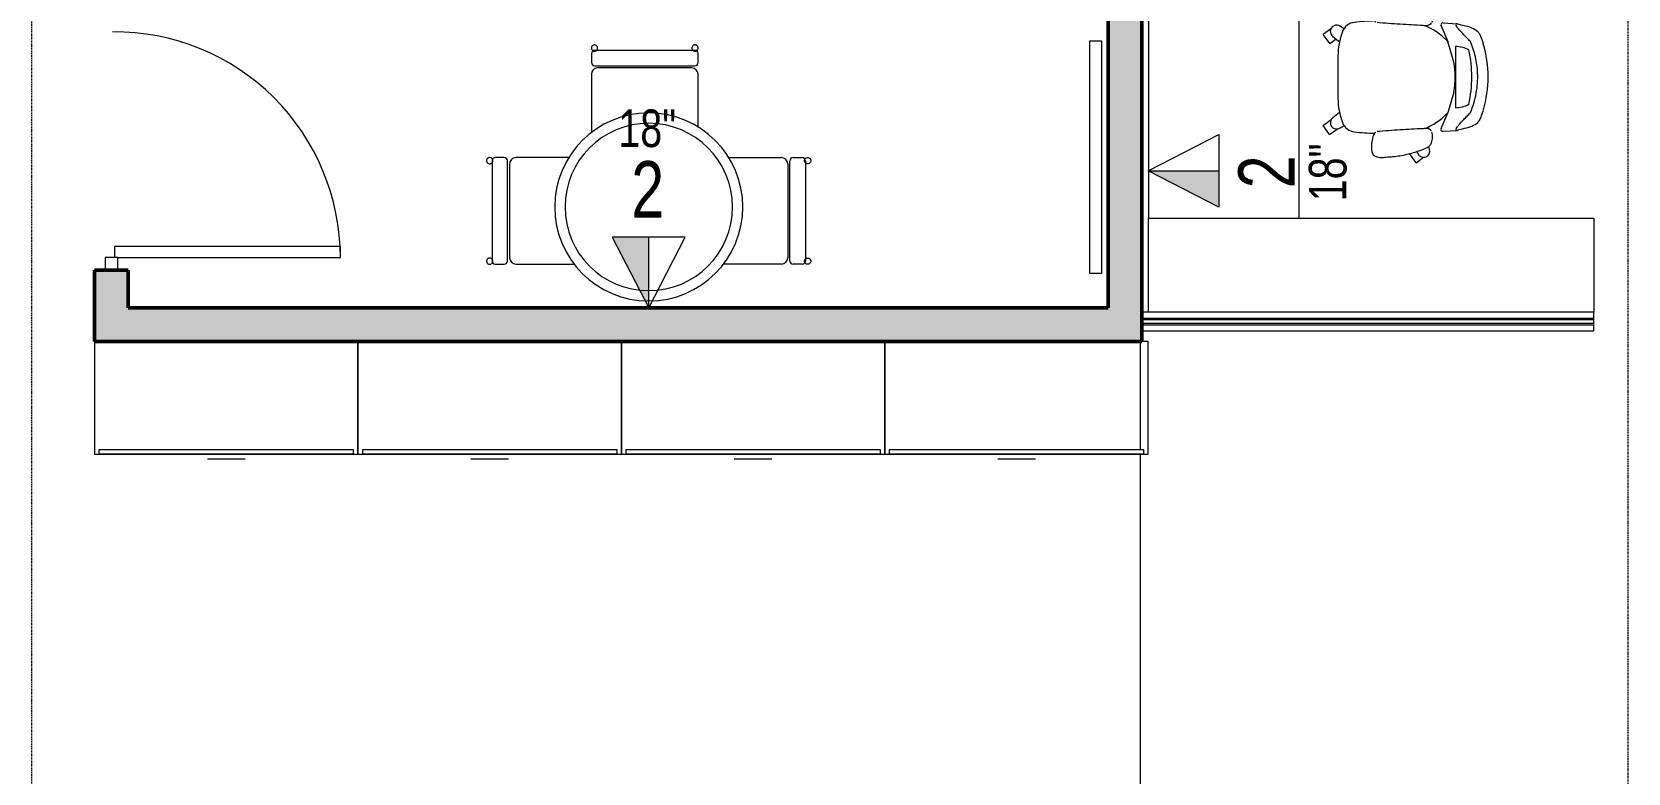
# Model space of a CAD drawing. Header units: inches. Extents: x -1106 to 1409, y -1111 to 918.
# Drawn here: x -344.8 to -90.3, y 576.1 to 694.4 of the extents above; entities that cross this region are included whole.
import ezdxf

# ---------------------------------------------------------------- set-up
doc = ezdxf.new("R2010")
doc.units = ezdxf.units.IN
doc.header["$MEASUREMENT"] = 0
doc.linetypes.add('Grid Line 1_4_', pattern=[0.4375, 0.25, -0.0625, 0.0625, -0.0625])
for name, color, linetype, lineweight in [('A-ANNO-NOTE', 131, 'Continuous', 9), ('A-AREA', 32, 'Continuous', 9), ('A-DOOR', 31, 'Continuous', 13), ('A-GENM', 13, 'Continuous', 9), ('A-GLAZ-CWMG', 51, 'Continuous', 9), ('A-WALL-PATT', 111, 'Continuous', 13), ('I-FURN', 30, 'Continuous', 9), ('I-WALL', 2, 'Continuous', 13), ('S-GRID', 1, 'Continuous', 9)]:
    doc.layers.add(name, color=color, linetype=linetype, lineweight=lineweight)
doc.styles.add('Arial_1', font='arial.ttf', dxfattribs={"width": 0.75, "height": 9})
doc.styles.add('Arial_2', font='arial.ttf', dxfattribs={"width": 0.75, "height": 6})

# ---------------------------------------------------------------- blocks, each defined once
blk = doc.blocks.new('Curtain Wall-Store Front-Sgl w swing _ Bar - Store Front Door-3130020-7TH FLOOR TELECOM UNDERFLOOR ROUTING PLAN')
at = {"layer": 'A-DOOR', "color": 133, "lineweight": 20}
for p, q in [((-16.25, -0.5), (-18, -0.5)), ((-18, -1), (-18, -36.5)), ((-16.25, -36.5), (-16.25, -0.5)), ((-18, -36.5), (-16.25, -36.5))]:
    blk.add_line(p, q, dxfattribs=at)
at = {"layer": 'A-DOOR', "color": 53, "lineweight": 9}
blk.add_arc((-18, -0.5), 36, 270, 0.5, dxfattribs=at)
blk = doc.blocks.new('Rectangular Mullion - 2_ x 2_ Office Front-V30-7TH FLOOR TELECOM UNDERFLOOR ROUTING PLAN')
at = {"layer": 'A-GLAZ-CWMG', "color": 133, "lineweight": 20}
for p, q in [((0, 1), (-2, 1)), ((-2, 1), (-2, -1)), ((0, -1), (0, 1)), ((-2, -1), (0, -1))]:
    blk.add_line(p, q, dxfattribs=at)
blk = doc.blocks.new('Table-Round - 30_ Diameter-2588791-7TH FLOOR TELECOM UNDERFLOOR ROUTING PLAN')
at = {"layer": 'I-FURN', "color": 53}
for radius, start, end in [(15, 360, 180), (13.35, 0, 180), (15, 180, 360), (13.35, 180, 0)]:
    blk.add_arc((0, 0), radius, start, end, dxfattribs=at)
blk = doc.blocks.new('Chair-Breuer - Chair-Breuer-1479024-7TH FLOOR TELECOM UNDERFLOOR ROUTING PLAN')
at = {"layer": 'I-FURN', "color": 53}
for p, q in [((-8.5, 3.45), (-8.5, -5)), ((8.5, -5), (8.5, 4.32)), ((-8.5, -6.85), (-8.5, -8.3)), ((8, -6.35), (-8, -6.35)), ((-7.5, -6), (7.5, -6)), ((8.5, -8.3), (8.5, -6.85)), ((-8, -8.8), (8, -8.8))]:
    blk.add_line(p, q, dxfattribs=at)
for centre, radius, start, end in [((-7.5, -5), 1, 180, 270), ((7.5, -5), 1, 270, 360), ((-8, -6.85), 0.5, 90, 180), ((8, -6.85), 0.5, 0, 90), ((-8, -8.3), 0.5, 180, 270), ((8, -8.3), 0.5, 270, 0)]:
    blk.add_arc(centre, radius, start, end, dxfattribs=at)
for points in [[(-8.01, -8.68), (-8.05, -8.68), (-8.13, -8.68), (-8.25, -8.73), (-8.35, -8.8), (-8.45, -8.92), (-8.53, -9.11), (-8.5, -9.33), (-8.41, -9.49), (-8.3, -9.59), (-8.16, -9.66), (-8.06, -9.67), (-8.01, -9.67)], [(-8.01, -9.67), (-7.97, -9.67), (-7.89, -9.66), (-7.78, -9.62), (-7.68, -9.55), (-7.57, -9.43), (-7.49, -9.24), (-7.52, -9.02), (-7.61, -8.86), (-7.72, -8.76), (-7.86, -8.69), (-7.96, -8.68), (-8.01, -8.68)], [(8.02, -8.68), (7.98, -8.68), (7.9, -8.68), (7.79, -8.73), (7.69, -8.8), (7.58, -8.92), (7.5, -9.11), (7.53, -9.33), (7.62, -9.49), (7.73, -9.59), (7.87, -9.66), (7.97, -9.67), (8.02, -9.67)], [(8.02, -9.67), (8.06, -9.67), (8.14, -9.66), (8.26, -9.62), (8.36, -9.55), (8.46, -9.43), (8.54, -9.24), (8.51, -9.02), (8.42, -8.86), (8.31, -8.76), (8.17, -8.69), (8.07, -8.68), (8.02, -8.68)]]:
    blk.add_open_spline(points, degree=3, knots=[0, 0, 0, 0, 0.076923, 0.153846, 0.230769, 0.307692, 0.461538, 0.615385, 0.711538, 0.807692, 0.903846, 1, 1, 1, 1], dxfattribs=at)
blk = doc.blocks.new('Chair-Breuer - Chair-Breuer-2588924-7TH FLOOR TELECOM UNDERFLOOR ROUTING PLAN')
at = {"layer": 'I-FURN', "color": 53}
for p, q in [((-8.5, 6.85), (-8.5, 8.3)), ((-8, 8.8), (8, 8.8)), ((8.5, 8.3), (8.5, 6.85)), ((8, 6.35), (-8, 6.35)), ((-7.5, 6), (7.5, 6)), ((-8.5, -3.45), (-8.5, 5)), ((8.5, 5), (8.5, -4.32))]:
    blk.add_line(p, q, dxfattribs=at)
for centre, radius, start, end in [((-8, 8.3), 0.5, 90, 180), ((8, 8.3), 0.5, 360, 90), ((-8, 6.85), 0.5, 180, 270), ((-7.5, 5), 1, 90, 180), ((7.5, 5), 1, 0, 90), ((8, 6.85), 0.5, 270, 360)]:
    blk.add_arc(centre, radius, start, end, dxfattribs=at)
for points in [[(-8.01, 8.68), (-8.06, 8.68), (-8.16, 8.69), (-8.3, 8.76), (-8.41, 8.86), (-8.5, 9.02), (-8.53, 9.24), (-8.45, 9.43), (-8.35, 9.55), (-8.25, 9.62), (-8.13, 9.66), (-8.05, 9.67), (-8.01, 9.67)], [(-8.01, 9.67), (-7.96, 9.67), (-7.86, 9.66), (-7.72, 9.59), (-7.61, 9.49), (-7.52, 9.33), (-7.49, 9.11), (-7.57, 8.92), (-7.68, 8.8), (-7.78, 8.73), (-7.89, 8.68), (-7.97, 8.68), (-8.01, 8.68)], [(8.02, 8.68), (7.97, 8.68), (7.87, 8.69), (7.73, 8.76), (7.62, 8.86), (7.53, 9.02), (7.5, 9.24), (7.58, 9.43), (7.69, 9.55), (7.79, 9.62), (7.9, 9.66), (7.98, 9.67), (8.02, 9.67)], [(8.02, 9.67), (8.07, 9.67), (8.17, 9.66), (8.31, 9.59), (8.42, 9.49), (8.51, 9.33), (8.54, 9.11), (8.46, 8.92), (8.36, 8.8), (8.26, 8.73), (8.14, 8.68), (8.06, 8.68), (8.02, 8.68)]]:
    blk.add_open_spline(points, degree=3, knots=[-1, -1, -1, -1, -0.903846, -0.807692, -0.711538, -0.615385, -0.461538, -0.307692, -0.230769, -0.153846, -0.076923, 0, 0, 0, 0], dxfattribs=at)
blk = doc.blocks.new('Generic Model Mirror 2D - Table Spec-V40-7TH FLOOR TELECOM UNDERFLOOR ROUTING PLAN')
at = {"layer": 'A-GENM', "color": 53}
for p, q in [((18.5, 1), (-18.5, 1)), ((-18.5, 1), (-18.5, -1)), ((18.5, -1), (18.5, 1)), ((-18.5, -1), (18.5, -1))]:
    blk.add_line(p, q, dxfattribs=at)
blk = doc.blocks.new('Cabinet File - Lateral 4 Drawer - 42_ x 18_ x 52_25_-2596375-7TH FLOOR TELECOM UNDERFLOOR ROUTING PLAN')
at = {"layer": 'I-FURN', "color": 53}
for p, q in [((-28.09, -27.78), (-28.09, -45.78)), ((13.91, -45.78), (13.91, -27.78)), ((-28.09, -45.78), (13.91, -45.78)), ((-27.34, -45.03), (13.16, -45.03)), ((-27.34, -45.78), (-27.34, -45.03)), ((13.16, -45.78), (-27.34, -45.78)), ((13.16, -45.03), (13.16, -45.78)), ((-10.09, -46.53), (-4.09, -46.53))]:
    blk.add_line(p, q, dxfattribs=at)
blk = doc.blocks.new('Cabinet File - Lateral 4 Drawer - 42_ x 18_ x 52_25_-V47-7TH FLOOR TELECOM UNDERFLOOR ROUTING PLAN')
at = {"layer": 'I-FURN', "color": 53}
for p, q in [((-28.09, -27.78), (-28.09, -45.78)), ((13.91, -27.78), (12.91, -27.78)), ((13.91, -45.78), (13.91, -27.78)), ((-28.09, -45.78), (13.91, -45.78)), ((-27.34, -45.03), (13.16, -45.03)), ((-27.34, -45.78), (-27.34, -45.03)), ((13.16, -45.78), (-27.34, -45.78)), ((13.16, -45.03), (13.16, -45.78)), ((-10.09, -46.53), (-4.09, -46.53))]:
    blk.add_line(p, q, dxfattribs=at)
blk = doc.blocks.new('Workstation 3D - Workstation 3D-5467610-7TH FLOOR TELECOM UNDERFLOOR ROUTING PLAN')
at = {"layer": 'I-FURN', "color": 53}
for p, q in [((28.5, -12), (28.5, 59)), ((28.5, 59), (43.5, 59)), ((44.5, 59), (43.5, 59)), ((43.5, 59), (43.5, -13.07)), ((43.5, 59), (43.5, -12)), ((44.75, 59), (44.5, 59)), ((44.5, 59), (44.5, -13.07)), ((45.25, 59), (44.75, 59)), ((44.75, 59), (44.75, -13.07)), ((45.25, -13.07), (45.25, 59)), ((45.5, 59), (45.25, 59)), ((45.5, -13.07), (45.5, 59)), ((46.5, 59), (45.5, 59)), ((46.5, -13.07), (46.5, 59)), ((-2.65, 34.88), (-2.5, 37.23)), ((-2.26, 34.6), (0.31, 35.68)), ((3.6, 36.65), (0.31, 35.68)), ((1.11, 36.91), (10.89, 36.91)), ((8.4, 36.65), (11.69, 35.68)), ((14.21, 34.62), (11.69, 35.68)), ((14.65, 34.88), (14.5, 37.23)), ((-6.23, 30.93), (-5.94, 30.52)), ((19.66, 30.65), (18.21, 29.6)), ((19.66, 30.65), (18.8, 31.83)), ((0.66, 16.86), (-0.08, 17.88)), ((15.17, 16.85), (14.29, 18.07)), ((-1.69, 17.04), (-0.79, 15.8)), ((0.66, 16.86), (-0.79, 15.8)), ((13.72, 15.8), (12.77, 17.11)), ((15.17, 16.85), (13.72, 15.8)), ((28.5, 12), (-28.21, 12)), ((-28.21, -12), (28.5, -12)), ((43.5, -12), (28.5, -12))]:
    blk.add_line(p, q, dxfattribs=at)
for centre, radius, start, end in [((6.54, 36.68), 5.43, 153.919, 177.5258), ((5.99, 18.6), 20.92, 77.9805, 101.9468), ((5.46, 36.68), 5.43, 2.4742, 26.0163), ((2.53, 33.61), 3.04, 136.9863, 142.0953), ((6, 25.07), 11.82, 78.2823, 101.7177), ((9.47, 33.61), 3.04, 37.9047, 43.0137), ((-2.35, 34.88), 0.299, 180, 297.7893), ((6.8, 28.48), 9.67, 133.6094, 158.2559), ((5.2, 28.48), 9.67, 21.7801, 46.3906), ((14.35, 34.88), 0.299, 242.2107, 0), ((-5.8, 31.84), 1, 72.0046, 251.9831), ((-0.13, 45.84), 16.11, 248.1926, 249.1641), ((-9.44, 17.17), 16.11, 74.2063, 75.8105), ((21.44, 17.17), 16.11, 104.1895, 105.8082), ((17.8, 31.84), 1, 287.9954, 107.9954), ((12.13, 45.84), 16.11, 290.8253, 291.8014), ((41.47, 25.44), 44.45, 181.8257, 185.9993), ((-29.47, 25.44), 44.45, 354.0007, 358.1762), ((-0.48, 21.04), 2.27, 185.9993, 250.0007), ((12.48, 21.04), 2.27, 289.9993, 354.0007), ((-1.29, 17.96), 1, 144.0015, 324.0015), ((11.53, 9.97), 16.11, 145.3177, 147.8075), ((2.88, 30.25), 12.08, 250.0007, 268.9016), ((-12.86, 27.69), 16.11, 320.1956, 324.991), ((6, 193.18), 175.03, 268.9016, 271.0984), ((9.12, 30.25), 12.08, 271.0984, 289.9993), ((24.86, 27.69), 16.11, 215.009, 219.8044), ((13.29, 17.96), 1, 215.9985, 35.9985), ((0.47, 9.97), 16.11, 32.1925, 34.6823)]:
    blk.add_arc(centre, radius, start, end, dxfattribs=at)
for centre, major_axis, ratio, start_param, end_param in [((1.08, 41.17), (2.19, 0.61), 0.13132, 1.709994, 2.907856), ((6, 26.48), (-17.15, 0), 0.912367, 4.40136, 5.026573), ((10.92, 41.18), (-2.19, 0.62), 0.126478, 3.441097, 4.597438), ((0.86, 53.4), (3.51, 16.55), 0.017492, 3.360979, 3.598151), ((8.73, 16.87), (-9.2, 24.13), 0.265011, 0.099323, 0.367123), ((3.93, 16.63), (8.52, 24.38), 0.258653, 5.910526, 6.182415), ((10.89, 53.34), (-3.75, 16.5), 0.012487, 2.68195, 2.921986), ((2.77, 43.08), (5.26, 6.07), 0.093478, 2.942412, 3.337732), ((9.13, 43), (-5.36, 5.98), 0.09349, 2.943874, 3.3392)]:
    blk.add_ellipse(centre, major_axis=major_axis, ratio=ratio, start_param=start_param, end_param=end_param, dxfattribs=at)
for points, knots in [([(0.33, 39.32), (0.14, 39.12), (-0.24, 38.75), (-0.93, 38.07), (-1.52, 37.54), (-2, 37.18), (-2.19, 37.07), (-2.28, 37.03)], [-1, -1, -1, -1, -0.833333, -0.666667, -0.333333, -0.166667, 0, 0, 0, 0]), ([(11.67, 39.32), (11.17, 39.52), (10.16, 39.87), (8.59, 40.26), (6.98, 40.46), (5.02, 40.49), (3.19, 40.23), (1.53, 39.77), (0.73, 39.48), (0.33, 39.32)], [-1, -1, -1, -1, -0.861111, -0.722222, -0.583333, -0.444444, -0.222222, -0.111111, 0, 0, 0, 0]), ([(14.28, 37.03), (14.19, 37.07), (14, 37.18), (13.52, 37.54), (12.93, 38.07), (12.24, 38.75), (11.86, 39.12), (11.67, 39.32)], [-1, -1, -1, -1, -0.833333, -0.666667, -0.333333, -0.166667, 0, 0, 0, 0]), ([(-6.76, 25.84), (-6.73, 26.58), (-6.58, 28.06), (-6.08, 30.23), (-5.57, 31.64), (-5.27, 32.32)], [3.1822403, 3.1822403, 3.1822403, 3.1822403, 3.3042578, 3.427853, 3.5514483, 3.5514483, 3.5514483, 3.5514483]), ([(-2.23, 31.75), (-2.28, 30.53), (-2.41, 28.09), (-2.59, 25.64), (-2.69, 24.41)], [0.04328253, 0.04328253, 0.04328253, 0.04328253, 0.06236378, 0.08167587, 0.08167587, 0.08167587, 0.08167587]), ([(-2.59, 33.07), (-2.41, 32.9), (-2.16, 32.47), (-2.17, 31.97), (-2.23, 31.75)], [-0.815548, -0.815548, -0.815548, -0.815548, -0.244346, 0.287587, 0.287587, 0.287587, 0.287587]), ([(14.59, 33.07), (14.41, 32.9), (14.16, 32.47), (14.17, 31.97), (14.23, 31.75)], [-0.815548, -0.815548, -0.815548, -0.815548, -0.244346, 0.287587, 0.287587, 0.287587, 0.287587]), ([(14.23, 31.75), (14.28, 30.53), (14.41, 28.09), (14.59, 25.64), (14.69, 24.41)], [0.04328253, 0.04328253, 0.04328253, 0.04328253, 0.06236378, 0.08167587, 0.08167587, 0.08167587, 0.08167587]), ([(18.76, 25.84), (18.73, 26.58), (18.58, 28.06), (18.08, 30.23), (17.57, 31.64), (17.27, 32.32)], [3.1822403, 3.1822403, 3.1822403, 3.1822403, 3.3042578, 3.427853, 3.5514483, 3.5514483, 3.5514483, 3.5514483]), ([(-6.68, 24.26), (-6.76, 24.52), (-6.86, 25.05), (-6.81, 25.59), (-6.76, 25.84)], [2.8426875, 2.8426875, 2.8426875, 2.8426875, 3.098779, 3.34545, 3.34545, 3.34545, 3.34545]), ([(18.68, 24.26), (18.76, 24.52), (18.86, 25.05), (18.81, 25.59), (18.76, 25.84)], [2.8426875, 2.8426875, 2.8426875, 2.8426875, 3.098779, 3.34545, 3.34545, 3.34545, 3.34545])]:
    blk.add_open_spline(points, degree=3, knots=knots, dxfattribs=at)
for points in [[(-4.51, 33.08), (-4.23, 33.2), (-3.62, 33.34), (-3, 33.25), (-2.71, 33.14)], [(16.51, 33.08), (16.23, 33.2), (15.62, 33.34), (15, 33.25), (14.71, 33.14)], [(-5.27, 32.32), (-5.2, 32.49), (-4.99, 32.8), (-4.68, 33.01), (-4.51, 33.08)], [(17.27, 32.32), (17.2, 32.49), (16.99, 32.8), (16.68, 33.01), (16.51, 33.08)], [(-5.88, 23.58), (-6.06, 23.61), (-6.42, 23.76), (-6.63, 24.09), (-6.68, 24.26)], [(-3.48, 23.75), (-3.87, 23.64), (-4.67, 23.5), (-5.48, 23.53), (-5.88, 23.58)], [(-2.76, 24.24), (-2.85, 24.12), (-3.07, 23.92), (-3.34, 23.79), (-3.48, 23.75)], [(14.76, 24.24), (14.85, 24.12), (15.07, 23.92), (15.34, 23.79), (15.48, 23.75)], [(15.48, 23.75), (15.87, 23.64), (16.67, 23.5), (17.48, 23.53), (17.88, 23.58)], [(17.88, 23.58), (18.06, 23.61), (18.42, 23.76), (18.63, 24.09), (18.68, 24.26)]]:
    blk.add_open_spline(points, degree=3, dxfattribs=at)
blk = doc.blocks.new('18433_1 - AEO NY - CENTRAL_rvt-1-7TH FLOOR TELECOM UNDERFLOOR ROUTING PLAN')
at = {"layer": 'A-WALL-PATT'}
h = blk.add_hatch(color=253, dxfattribs=at)
h.paths.add_polyline_path([(-329.46, 645.01), (-329.46, 656.38), (-334.83, 656.38), (-334.83, 645.01)], flags=0)
h.paths.add_polyline_path([(-331.54, 731.38), (-329.46, 731.38), (-329.46, 797.38), (-334.83, 797.38), (-334.83, 731.38)], flags=0)
for points in [[(-167.83, 650.38), (-167.83, 797.38), (-173.21, 797.38), (-173.21, 650.38)], [(-167.83, 645.01), (-167.83, 650.38), (-329.46, 650.38), (-329.46, 645.01), (-173.65, 645.01)]]:
    blk.add_hatch(color=253, dxfattribs=at).paths.add_polyline_path(points, flags=0)
at = {"layer": 'A-AREA', "color": 53}
for p, q in [((-168.08, 627.76), (-168.08, 645.01)), ((-168.08, 537.38), (-168.08, 627.01))]:
    blk.add_line(p, q, dxfattribs=at)
at = {"layer": 'I-WALL', "color": 213, "lineweight": 50}
for p, q in [((-173.21, 797.38), (-173.21, 650.38)), ((-167.83, 650.38), (-167.83, 797.38)), ((-334.83, 656.38), (-334.83, 645.01)), ((-329.46, 656.38), (-334.83, 656.38)), ((-329.46, 650.38), (-329.46, 656.38)), ((-173.21, 650.38), (-329.46, 650.38)), ((-167.83, 645.01), (-167.83, 650.38)), ((-334.83, 645.01), (-329.46, 645.01)), ((-329.46, 645.01), (-167.83, 645.01))]:
    blk.add_line(p, q, dxfattribs=at)
at = {"layer": 'S-GRID', "linetype": 'Grid Line 1_4_'}
for p, q in [((-344.82, -529.37), (-344.82, 870.85)), ((-90.32, -477.87), (-90.32, 870.85))]:
    blk.add_line(p, q, dxfattribs=at)
at = {"color": 53, "lineweight": 9}
for name, p, rotation in [('Workstation 3D - Workstation 3D-5467610-7TH FLOOR TELECOM UNDERFLOOR ROUTING PLAN', (-154.76, 693.17), 269.9999999999999), ('Curtain Wall-Store Front-Sgl w swing _ Bar - Store Front Door-3130020-7TH FLOOR TELECOM UNDERFLOOR ROUTING PLAN', (-332.14, 676.38), 89.9999999999999), ('Chair-Breuer - Chair-Breuer-1479024-7TH FLOOR TELECOM UNDERFLOOR ROUTING PLAN', (-247.1, 682.63), 180), ('Generic Model Mirror 2D - Table Spec-V40-7TH FLOOR TELECOM UNDERFLOOR ROUTING PLAN', (-175.21, 674.38), 269.9999999999997), ('Chair-Breuer - Chair-Breuer-1479024-7TH FLOOR TELECOM UNDERFLOOR ROUTING PLAN', (-262.65, 665.83), 269.9999999999997), ('Chair-Breuer - Chair-Breuer-2588924-7TH FLOOR TELECOM UNDERFLOOR ROUTING PLAN', (-230.3, 665.83), 270.0000000000002), ('Rectangular Mullion - 2_ x 2_ Office Front-V30-7TH FLOOR TELECOM UNDERFLOOR ROUTING PLAN', (-332.14, 656.38), 269.9999999999999)]:
    blk.add_blockref(name, p, dxfattribs=dict(at, rotation=rotation))
for name, p in [('Table-Round - 30_ Diameter-2588791-7TH FLOOR TELECOM UNDERFLOOR ROUTING PLAN', (-246.47, 666.45)), ('Cabinet File - Lateral 4 Drawer - 42_ x 18_ x 52_25_-2596375-7TH FLOOR TELECOM UNDERFLOOR ROUTING PLAN', (-306.74, 672.79)), ('Cabinet File - Lateral 4 Drawer - 42_ x 18_ x 52_25_-2596375-7TH FLOOR TELECOM UNDERFLOOR ROUTING PLAN', (-264.74, 672.79)), ('Cabinet File - Lateral 4 Drawer - 42_ x 18_ x 52_25_-2596375-7TH FLOOR TELECOM UNDERFLOOR ROUTING PLAN', (-222.74, 672.79)), ('Cabinet File - Lateral 4 Drawer - 42_ x 18_ x 52_25_-V47-7TH FLOOR TELECOM UNDERFLOOR ROUTING PLAN', (-180.74, 672.79))]:
    blk.add_blockref(name, p, dxfattribs=at)

msp = doc.modelspace()

# ---------------------------------------------------------------- block references
at = {"lineweight": 5}
msp.add_blockref('18433_1 - AEO NY - CENTRAL_rvt-1-7TH FLOOR TELECOM UNDERFLOOR ROUTING PLAN', (0, 0), dxfattribs=at)

# ---------------------------------------------------------------- next in the draw order: hatches: boundary and pattern name
at = {"layer": 'A-ANNO-NOTE'}
for points in [[(-155.58, 666.41), (-166.83, 672.21), (-155.58, 672.21)], [(-246.47, 650.38), (-246.47, 661.63), (-252.28, 661.63)]]:
    msp.add_hatch(color=256, dxfattribs=at).paths.add_polyline_path(points, flags=0)

# ---------------------------------------------------------------- next in the draw order: linework, layer by layer
at = {"layer": 'A-ANNO-NOTE', "lineweight": 20}
for p, q in [((-166.83, 672.21), (-155.58, 678.02)), ((-155.58, 678.02), (-155.58, 666.41)), ((-155.58, 666.41), (-166.83, 672.21)), ((-252.28, 661.63), (-246.47, 650.38)), ((-240.67, 661.63), (-252.28, 661.63)), ((-246.47, 650.38), (-240.67, 661.63))]:
    msp.add_line(p, q, dxfattribs=at)
at = {"layer": 'A-ANNO-NOTE'}
for p, q in [((-166.83, 672.21), (-155.58, 672.21)), ((-155.58, 666.41), (-166.83, 672.21)), ((-155.58, 672.21), (-155.58, 666.41)), ((-246.47, 661.63), (-252.28, 661.63)), ((-252.28, 661.63), (-246.47, 650.38)), ((-246.47, 650.38), (-246.47, 661.63))]:
    msp.add_line(p, q, dxfattribs=at)

# ---------------------------------------------------------------- next in the draw order: texts
at = {"layer": 'A-ANNO-NOTE', "attachment_point": 1}
for s, insert, char_height, width, style in [('18"', (-251.32, 682.01), 6, 11.3625, 'Arial_2'), ('2', (-249.25, 673.76), 9, 6.363, 'Arial_1')]:
    msp.add_mtext(s, dxfattribs=dict(at, insert=insert, char_height=char_height, width=width, style=style))
at = {"layer": 'A-ANNO-NOTE', "attachment_point": 1, "rotation": 90}
for s, insert, char_height, width, style in [('18"', (-141.22, 667.36), 6, 11.3625, 'Arial_2'), ('2', (-152.47, 669.43), 9, 6.363, 'Arial_1')]:
    msp.add_mtext(s, dxfattribs=dict(at, insert=insert, char_height=char_height, width=width, style=style))

doc.saveas('drawing.dxf')
